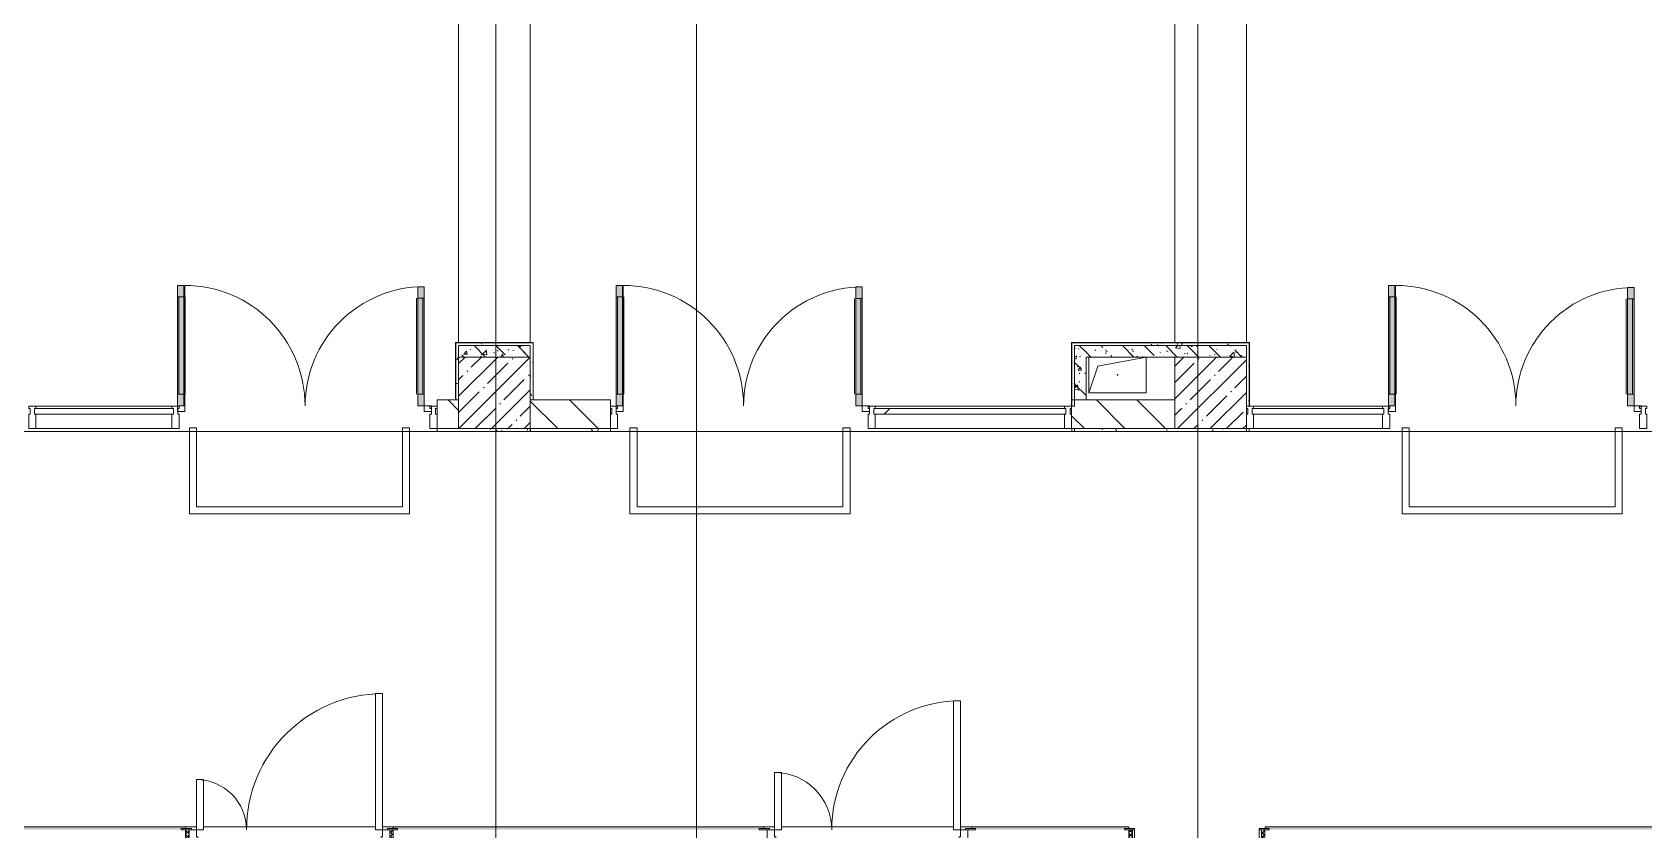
# Model space of a CAD drawing. Header units: millimetres. Extents: x -249154 to 415037, y -45458 to 354837.
# Drawn here: x 102639 to 113889, y 10464 to 16031 of the extents above; entities that cross this region are included whole.
import ezdxf

# ---------------------------------------------------------------- set-up
doc = ezdxf.new("R2010")
doc.units = ezdxf.units.MM
for name, color, linetype, lineweight in [('A-DETL-GENF', 7, 'Continuous', 9), ('A-DOOR-2', 7, 'Continuous', 5), ('A-DOOR-FRAM-2', 7, 'Continuous', 5), ('A-FLOR', 7, 'Continuous', 9), ('A-GENM', 7, 'Continuous', 9), ('A-GLAZ-CURT', 7, 'Continuous', 9), ('A-GLAZ-CURT-1', 7, 'Continuous', 5), ('A-GLAZ-CURT-2', 7, 'Continuous', 20), ('A-GLAZ-CWMG', 7, 'Continuous', 9), ('A-GLAZ-CWMG-1', 7, 'Continuous', 20), ('A-WALL', 7, 'Continuous', 5), ('I-WALL', 7, 'Continuous', 5), ('S-COLS', 7, 'Continuous', 9), ('S-COLS-1', 7, 'Continuous', 5), ('Оси', 7, 'Continuous', 9)]:
    doc.layers.add(name, color=color, linetype=linetype, lineweight=lineweight)
for name, color, linetype, lineweight, true_color in [('A-DOOR-1', 7, 'Continuous', 5, 0xc0c0c0), ('A-DOOR-FRAM-1', 7, 'Continuous', 5, 0xc0c0c0), ('A-WALL-1', 9, 'Continuous', 5, 0x808080), ('A-WALL-FNSH-1', 9, 'Continuous', 5, 0x808080)]:
    doc.layers.add(name, color=color, linetype=linetype, lineweight=lineweight, true_color=true_color)
doc.layers.add('A-FLOR-PATT-1', color=7, linetype='Continuous', lineweight=9, true_color=0xeef6ff, transparency=0.5)
pattern_1 = [(45, (64.7, -136.06), (-114.04925, 114.04925), []), (45, (178.75, -136.06), (-114.04925, 114.04925), [201.612, -40.322, 6.706, -33.617])]
pattern_2 = [(135, (64.7, -136.06), (-150.8683, -150.8683), [213.36, -35.56, 7.112, -35.56]), (135, (64.7, 14.71), (-150.8683, -150.8683), []), (50, (64.7, -136.06), (255.05767, -22.3145), [26.67, -293.37]), (355, (64.7, -136.06), (-49.3404, 267.47914), [21.336, -234.696]), (100.451, (85.96, -137.92), (205.71947, 245.16356), [22.666, -249.326]), (46.184, (64.7, -64.94), (379.511, -58.86), [40.005, -440.055]), (96.636, (96.33, -69.85), (332.3634, 346.3991), [33.999, -373.989]), (351.184, (64.7, -64.94), (332.3669, 346.3953), [32.004, -352.044]), (21, (100.26, -82.72), (212.26017, -143.17112), [26.67, -293.37]), (326, (100.26, -82.72), (86.52236, 257.86323), [21.336, -234.696]), (71.451, (117.95, -94.65), (298.78395, 114.6901), [22.666, -249.326]), (37.5, (64.7, -136.06), (4.32385, 118.37751), [6.706, -225.146, 6.706, -231.546, -235.585]), (37.5, (64.7, -136.06), (4.32385, 118.37751), [-470.103, 6.706, -228.879]), (7.5, (64.7, -136.06), (93.54758, 140.2533), [6.706, -129.134, 6.706, -219.812, -89.789]), (7.5, (64.7, -136.06), (93.54758, 140.2533), [-362.356, 6.706, -83.083]), (327.5, (-14.6, -136.06), (189.82734, -8.02019), [6.706, -82.194, 6.706, -270.662, -368.046]), (327.5, (-14.6, -136.06), (189.82734, -8.02019), [-366.268, 6.706, -361.34]), (317.5, (-50.16, -136.06), (207.38114, 35.59764), [6.706, -108.864, 6.706, -177.495, -261.366]), (317.5, (-50.16, -136.06), (207.38114, 35.59764), [-299.771, 6.706, -254.66])]
pattern_3 = [(0, (64.7, -136.06), (243.84, 60.96), [20.117, -162.763, 20.117, -162.763, -975.36]), (0, (64.7, -136.06), (243.84, 60.96), [-365.76, 20.117, -345.643, 20.117, -162.763, -426.72]), (0, (64.7, -136.06), (243.84, 60.96), [-914.4, 20.117, -101.803, 20.117, -284.683]), (120, (156.14, -105.58), (-174.71291, 180.691634), [20.117, -162.763, 20.117, -162.763, -975.36]), (120, (156.14, -105.58), (-174.71291, 180.691634), [-365.76, 20.117, -345.643, 20.117, -162.763, -426.72]), (120, (156.14, -105.58), (-174.71291, 180.691634), [-914.4, 20.117, -101.803, 20.117, -284.683]), (240, (186.62, 16.34), (-69.12709, -241.651634), [20.117, -162.763, 20.117, -162.763, -975.36]), (240, (186.62, 16.34), (-69.12709, -241.651634), [-365.76, 20.117, -345.643, 20.117, -162.763, -426.72]), (240, (186.62, 16.34), (-69.12709, -241.651634), [-914.4, 20.117, -101.803, 20.117, -284.683])]

# ---------------------------------------------------------------- blocks, each defined once
blk = doc.blocks.new('110_Дверь_СКБ_1Ст_Внутренняя1 - Д-8 950x2100h_охрана-V22-Объем проектирования 1 этажа')
at = {"layer": 'A-DOOR-2'}
h = blk.add_hatch(dxfattribs=at)
h.set_pattern_fill('FP_33', color=256, style=0, pattern_type=2)
h.set_pattern_definition([(135, (1826.41, 164.685), (-14.14214, -14.14214), []), (225, (1826.41, 164.685), (14.14214, -14.14214), [])])
h.paths.add_polyline_path([(487.5, 100), (462.5, 100), (462.5, -100), (487.5, -100), (487.5, 13.7)])
at = {"layer": 'A-DOOR-FRAM-2'}
h = blk.add_hatch(dxfattribs=at)
h.set_pattern_fill('FP_34', color=256, style=0, pattern_type=2)
h.set_pattern_definition([(45, (-296.384, 164.685), (-14.1421, 14.1421), []), (135, (-296.384, 164.685), (-14.1421, -14.1421), [])])
h.paths.add_polyline_path([(-437.5, 100), (-462.5, 100), (-462.5, -100), (-437.5, -100), (-437.5, 16.5)])
at = {"layer": 'A-DOOR-1'}
for p, q in [((437.5, 950), (397.5, 950)), ((397.5, 950), (397.5, 100)), ((437.5, 100), (437.5, 950)), ((397.5, 100), (437.5, 100))]:
    blk.add_line(p, q, dxfattribs=at)
blk.add_arc((437.5, 100), 850, 90, 180, dxfattribs=at)
at = {"layer": 'A-DOOR-FRAM-1'}
for p, q in [((-422.5, 108), (-492.5, 108)), ((-492.5, 108), (-492.5, 100)), ((-492.5, 100), (-422.5, 100)), ((-437.5, 100), (-462.5, 100)), ((-462.5, 100), (-462.5, -100)), ((-412.5, 100), (-437.5, 100)), ((-437.5, 100), (-437.5, 20)), ((-437.5, -100), (-437.5, 100)), ((-422.5, 100), (-437.5, 100)), ((-437.5, 100), (-437.5, 99)), ((-437.5, 99), (-422.5, 99)), ((-437.5, 20), (-402.5, 20)), ((-422.5, 20), (-437.5, 20)), ((-437.5, 20), (-437.5, -100)), ((-422.5, 100), (-422.5, 108)), ((-422.5, 99), (-422.5, 100)), ((-422.5, -100), (-422.5, 20)), ((-412.5, 60), (-412.5, 100)), ((-402.5, 60), (-412.5, 60)), ((-402.5, 20), (-402.5, 60)), ((437.5, 60), (427.5, 60)), ((427.5, 60), (427.5, 20)), ((427.5, 20), (462.5, 20)), ((437.5, 100), (437.5, 60)), ((462.5, 100), (437.5, 100)), ((517.5, 108), (447.5, 108)), ((447.5, 108), (447.5, 100)), ((462.5, 100), (447.5, 100)), ((447.5, 100), (447.5, 99)), ((447.5, 100), (517.5, 100)), ((447.5, 99), (462.5, 99)), ((462.5, 20), (447.5, 20)), ((447.5, 20), (447.5, -100)), ((462.5, 20), (462.5, 100)), ((487.5, 100), (462.5, 100)), ((462.5, 100), (462.5, -100)), ((462.5, 99), (462.5, 100)), ((462.5, -100), (462.5, 20)), ((487.5, -100), (487.5, 100)), ((517.5, 100), (517.5, 108)), ((-422.5, -100), (-492.5, -100)), ((-492.5, -100), (-492.5, -108)), ((-492.5, -108), (-422.5, -108)), ((-462.5, -100), (-437.5, -100)), ((-437.5, -100), (-422.5, -100)), ((-422.5, -108), (-422.5, -100)), ((447.5, -100), (462.5, -100)), ((517.5, -100), (447.5, -100)), ((447.5, -100), (447.5, -108)), ((447.5, -108), (517.5, -108)), ((462.5, -100), (487.5, -100)), ((517.5, -108), (517.5, -100))]:
    blk.add_line(p, q, dxfattribs=at)
blk = doc.blocks.new('110_Дверь_СКБ_2Ст - Д-2а_л_ Из коридора на лестницу-32216062-Объем проектирования 1 этажа')
at = {"layer": 'A-DOOR-1'}
for p, q in [((662.5, 1000), (612.5, 1000)), ((612.5, 1000), (612.5, 100)), ((662.5, 100), (662.5, 1000)), ((-637.5, 500), (-637.5, 100)), ((-587.5, 500), (-637.5, 500)), ((-587.5, 100), (-587.5, 500)), ((-637.5, 100), (-587.5, 100)), ((612.5, 100), (662.5, 100))]:
    blk.add_line(p, q, dxfattribs=at)
for centre, radius, start, end in [((662.5, 100), 900, 90, 180), ((-637.5, 100), 400, 360, 90)]:
    blk.add_arc(centre, radius, start, end, dxfattribs=at)
at = {"layer": 'A-DOOR-FRAM-1'}
for p, q in [((-672.5, 108), (-742.5, 108)), ((-742.5, 108), (-742.5, 100)), ((-742.5, 100), (-672.5, 100)), ((-637.5, 100), (-687.5, 100)), ((-687.5, 100), (-687.5, 20)), ((-687.5, 20), (-627.5, 20)), ((-672.5, 20), (-687.5, 20)), ((-687.5, 20), (-687.5, -100)), ((-672.5, 100), (-672.5, 108)), ((-672.5, -100), (-672.5, 20)), ((-637.5, 50), (-637.5, 100)), ((-627.5, 50), (-637.5, 50)), ((-627.5, 20), (-627.5, 50)), ((662.5, 50), (652.5, 50)), ((652.5, 50), (652.5, 20)), ((652.5, 20), (712.5, 20)), ((662.5, 100), (662.5, 50)), ((712.5, 100), (662.5, 100)), ((767.5, 108), (697.5, 108)), ((697.5, 108), (697.5, 100)), ((697.5, 100), (767.5, 100)), ((712.5, 20), (697.5, 20)), ((697.5, 20), (697.5, -100)), ((712.5, 20), (712.5, 100)), ((712.5, -100), (712.5, 20)), ((767.5, 100), (767.5, 108)), ((-672.5, -100), (-742.5, -100)), ((-742.5, -100), (-742.5, -108)), ((-742.5, -108), (-672.5, -108)), ((-687.5, -100), (-672.5, -100)), ((-672.5, -108), (-672.5, -100)), ((697.5, -100), (712.5, -100)), ((767.5, -100), (697.5, -100)), ((697.5, -100), (697.5, -108)), ((697.5, -108), (767.5, -108)), ((767.5, -108), (767.5, -100))]:
    blk.add_line(p, q, dxfattribs=at)
blk = doc.blocks.new('110_Дверь_СКБ_2Ст - Д-6_л__ ДОО_Дв_1450x2100h_Дверь из раздевальной в коридор-25835678-Объем проектирования 1 этажа')
at = {"layer": 'A-DOOR-2'}
h = blk.add_hatch(dxfattribs=at)
h.set_pattern_fill('FP_39', color=256, style=0, pattern_type=2)
h.set_pattern_definition([(135, (1576.41, 164.685), (-14.14214, -14.14214), []), (225, (1576.41, 164.685), (14.14214, -14.14214), [])])
h.paths.add_polyline_path([(735.7, -100), (737.5, -100), (736.5, 100), (712.5, 100), (712.5, -100), (734.6, -100)])
at = {"layer": 'A-DOOR-FRAM-2'}
h = blk.add_hatch(dxfattribs=at)
h.set_pattern_fill('FP_40', color=256, style=0, pattern_type=2)
h.set_pattern_definition([(45, (-546.384, 164.685), (-14.1421, 14.1421), []), (135, (-546.384, 164.685), (-14.1421, -14.1421), [])])
h.paths.add_polyline_path([(-687.5, -100), (-687.5, 100), (-712.5, 100), (-712.5, -100)])
at = {"layer": 'A-DOOR-1'}
for p, q in [((662.5, 1050), (612.5, 1050)), ((612.5, 1050), (612.5, 100)), ((662.5, 100), (662.5, 1050)), ((-637.5, 450), (-637.5, 100)), ((-587.5, 450), (-637.5, 450)), ((-587.5, 100), (-587.5, 450)), ((-637.5, 100), (-587.5, 100)), ((612.5, 100), (662.5, 100))]:
    blk.add_line(p, q, dxfattribs=at)
for centre, radius, start, end in [((662.5, 100), 950, 90, 180), ((-637.5, 100), 350, 360, 90)]:
    blk.add_arc(centre, radius, start, end, dxfattribs=at)
at = {"layer": 'A-DOOR-FRAM-1'}
for p, q in [((-672.5, 108), (-742.5, 108)), ((-742.5, 108), (-742.5, 100)), ((-742.5, 100), (-672.5, 100)), ((-687.5, 100), (-712.5, 100)), ((-712.5, 100), (-712.5, -100)), ((-637.5, 100), (-687.5, 100)), ((-687.5, 100), (-687.5, 20)), ((-687.5, -100), (-687.5, 100)), ((-687.5, 20), (-627.5, 20)), ((-672.5, 20), (-687.5, 20)), ((-687.5, 20), (-687.5, -100)), ((-672.5, 100), (-672.5, 108)), ((-672.5, -100), (-672.5, 20)), ((-637.5, 50), (-637.5, 100)), ((-627.5, 50), (-637.5, 50)), ((-627.5, 20), (-627.5, 50)), ((662.5, 50), (652.5, 50)), ((652.5, 50), (652.5, 20)), ((652.5, 20), (712.5, 20)), ((662.5, 100), (662.5, 50)), ((712.5, 100), (662.5, 100)), ((767.5, 108), (697.5, 108)), ((697.5, 108), (697.5, 100)), ((697.5, 100), (767.5, 100)), ((712.5, 20), (697.5, 20)), ((697.5, 20), (697.5, -100)), ((712.5, 20), (712.5, 100)), ((737.5, 100), (712.5, 100)), ((712.5, 100), (712.5, -100)), ((712.5, -100), (712.5, 20)), ((737.5, -100), (737.5, 100)), ((767.5, 100), (767.5, 108)), ((-672.5, -100), (-742.5, -100)), ((-742.5, -100), (-742.5, -108)), ((-742.5, -108), (-672.5, -108)), ((-712.5, -100), (-687.5, -100)), ((-687.5, -100), (-672.5, -100)), ((-672.5, -108), (-672.5, -100)), ((697.5, -100), (712.5, -100)), ((767.5, -100), (697.5, -100)), ((697.5, -100), (697.5, -108)), ((697.5, -108), (767.5, -108)), ((712.5, -100), (737.5, -100)), ((767.5, -108), (767.5, -100))]:
    blk.add_line(p, q, dxfattribs=at)
blk = doc.blocks.new('Дверь_Витражная_остекление_ - ВВ-11 остекление-32352627-Объем проектирования 1 этажа')
at = {"layer": 'A-DETL-GENF'}
for p, q in [((-791, -20), (-836, -20)), ((-836, -851), (-836, -20)), ((-791, -20), (-836, -20)), ((-836, -20), (-836, -851)), ((-836, -100), (-791, -100)), ((-826, -771), (-826, -100)), ((-791, -851), (-791, -20)), ((-791, -851), (-791, -20)), ((-782, -771), (-782, -100)), ((832, -780), (832, -100)), ((841, -860), (841, -20)), ((841, -20), (841, -860)), ((886, -100), (841, -100)), ((876, -780), (876, -100)), ((886, -860), (886, -20)), ((886, -860), (886, -20)), ((-836, -771), (-791, -771)), ((886, -780), (841, -780)), ((-836, -851), (-791, -851)), ((-836, -851), (-791, -851)), ((886, -860), (841, -860)), ((841, -860), (886, -860))]:
    blk.add_line(p, q, dxfattribs=at)
at = {"layer": 'A-DOOR-1'}
for p, q in [((-886, 20), (-836, 20)), ((-886, -20), (-886, 20)), ((-836, 20), (-836, -20)), ((836, 20), (886, 20)), ((836, -20), (836, 20)), ((886, 20), (886, -20)), ((-836, -20), (-886, -20)), ((-836, -851), (-836, -20)), ((836, -860), (836, -20)), ((886, -20), (836, -20))]:
    blk.add_line(p, q, dxfattribs=at)
for centre, radius, start, end in [((-836, -20), 831, 270, 0), ((836, -20), 840, 180, 270)]:
    blk.add_arc(centre, radius, start, end, dxfattribs=at)
blk = doc.blocks.new('Системная панель - Стекло - 40мм-32352622-Объем проектирования 1 этажа')
at = {"layer": 'A-GLAZ-CURT-2'}
for p, q in [((485, 40), (-485, 40)), ((-485, 40), (-485, 0)), ((-485, 0), (485, 0)), ((485, 0), (485, 40))]:
    blk.add_line(p, q, dxfattribs=at)
blk = doc.blocks.new('Прямоугольный импост - Импост структурный с накладкой - 160мм Темный-32352618-Объем проектирования 1 этажа')
at = {"layer": 'A-GLAZ-CWMG'}
for p, q in [((102599, 13557), (103549, 13557)), ((102599, 13400), (103549, 13400))]:
    blk.add_line(p, q, dxfattribs=at)
blk = doc.blocks.new('Прямоугольный импост - Импост структурный с накладкой - 160мм Темный-V111-Объем проектирования 1 этажа')
at = {"layer": 'A-GLAZ-CWMG-1'}
for p, q in [((-25, 0), (-25, 17)), ((-25, 17), (25, 17)), ((-15, 0), (-25, 0)), ((-15, -40), (-15, 0)), ((25, 0), (15, 0)), ((15, 0), (15, -40)), ((25, 17), (25, 0)), ((-25, -140), (-25, -40)), ((-25, -40), (-15, -40)), ((15, -40), (25, -40)), ((25, -40), (25, -140)), ((25, -140), (-25, -140))]:
    blk.add_line(p, q, dxfattribs=at)
blk = doc.blocks.new('Прямоугольный импост - Импост структурный с накладкой - 160мм Темный-32310142-Объем проектирования 1 этажа')
at = {"layer": 'A-GLAZ-CWMG-1'}
for p, q in [((-50, 0), (-50, 17)), ((-50, 17), (0, 17)), ((-40, 0), (-50, 0)), ((-40, -40), (-40, 0)), ((0, 0), (-10, 0)), ((-10, 0), (-10, -40)), ((0, 17), (0, 0)), ((-50, -140), (-50, -40)), ((-50, -40), (-40, -40)), ((-10, -40), (0, -40)), ((0, -40), (0, -140)), ((0, -140), (-50, -140))]:
    blk.add_line(p, q, dxfattribs=at)
blk = doc.blocks.new('Прямоугольный импост - Импост структурный с накладкой - 160мм Темный-32354018-Объем проектирования 1 этажа')
at = {"layer": 'A-GLAZ-CWMG'}
for p, q in [((108459, 13557), (109779, 13557)), ((108459, 13400), (109779, 13400))]:
    blk.add_line(p, q, dxfattribs=at)
blk = doc.blocks.new('Дверь_Витражная_остекление_ - ВВ-12 остекление-32353611-Объем проектирования 1 этажа')
at = {"layer": 'A-DETL-GENF'}
for p, q in [((-789.5, -20), (-834.5, -20)), ((-834.5, -849), (-834.5, -20)), ((-789.5, -20), (-834.5, -20)), ((-834.5, -20), (-834.5, -849)), ((-834.5, -100), (-789.5, -100)), ((-824.5, -769), (-824.5, -100)), ((-789.5, -849), (-789.5, -20)), ((-789.5, -849), (-789.5, -20)), ((-780.5, -769), (-780.5, -100)), ((830.5, -780), (830.5, -100)), ((839.5, -860), (839.5, -20)), ((839.5, -20), (839.5, -860)), ((884.5, -100), (839.5, -100)), ((874.5, -780), (874.5, -100)), ((884.5, -860), (884.5, -20)), ((884.5, -860), (884.5, -20)), ((-834.5, -769), (-789.5, -769)), ((884.5, -780), (839.5, -780)), ((-834.5, -849), (-789.5, -849)), ((-834.5, -849), (-789.5, -849)), ((884.5, -860), (839.5, -860)), ((839.5, -860), (884.5, -860))]:
    blk.add_line(p, q, dxfattribs=at)
at = {"layer": 'A-DOOR-1'}
for p, q in [((-884.5, 20), (-834.5, 20)), ((-884.5, -20), (-884.5, 20)), ((-834.5, 20), (-834.5, -20)), ((834.5, 20), (884.5, 20)), ((834.5, -20), (834.5, 20)), ((884.5, 20), (884.5, -20)), ((-834.5, -20), (-884.5, -20)), ((-834.5, -849), (-834.5, -20)), ((834.5, -860), (834.5, -20)), ((884.5, -20), (834.5, -20))]:
    blk.add_line(p, q, dxfattribs=at)
for centre, radius, start, end in [((-834.5, -20), 829, 270, 0), ((834.5, -20), 840, 180, 270)]:
    blk.add_arc(centre, radius, start, end, dxfattribs=at)
blk = doc.blocks.new('Прямоугольный импост - Импост структурный с накладкой - 160мм Темный-V112-Объем проектирования 1 этажа')
at = {"layer": 'A-GLAZ-CWMG-1'}
for p, q in [((-25, 0), (-25, 17)), ((-25, 17), (25, 17)), ((-15, 0), (-25, 0)), ((-15, -40), (-15, 0)), ((25, 0), (15, 0)), ((15, 0), (15, -40)), ((25, 17), (25, 0)), ((-25, -140), (-25, -40)), ((-25, -40), (-15, -40)), ((15, -40), (25, -40)), ((25, -40), (25, -140)), ((25, -140), (-25, -140))]:
    blk.add_line(p, q, dxfattribs=at)
blk = doc.blocks.new('Системная панель - Стекло - 40мм-32353599-Объем проектирования 1 этажа')
at = {"layer": 'A-GLAZ-CURT-1'}
h = blk.add_hatch(dxfattribs=at)
h.set_pattern_fill('FP_131', color=256, style=0, pattern_type=2)
h.set_pattern_definition([(225, (109319, 13340), (565.6854, -565.6854), [400, -1200]), (225, (109719, 13540), (565.6854, -565.6854), [1200, -400]), (225, (108919, 13740), (565.6854, -565.6854), [400, -1200])])
h.paths.add_polyline_path([(670, 40), (-670, 40), (-670, 0), (670, 0)])
at = {"layer": 'A-GLAZ-CURT-2'}
for p, q in [((670, 40), (-670, 40)), ((-670, 40), (-670, 0)), ((-670, 0), (670, 0)), ((670, 0), (670, 40))]:
    blk.add_line(p, q, dxfattribs=at)
blk = doc.blocks.new('Прямоугольный импост - Импост структурный с накладкой - 160мм Темный-V113-Объем проектирования 1 этажа')
at = {"layer": 'A-GLAZ-CWMG-1'}
for p, q in [((-50, 0), (-50, 17)), ((-50, 17), (0, 17)), ((-40, 0), (-50, 0)), ((-40, -40), (-40, 0)), ((0, 0), (-10, 0)), ((-10, 0), (-10, -40)), ((0, 17), (0, 0)), ((-50, -140), (-50, -40)), ((-50, -40), (-40, -40)), ((-10, -40), (0, -40)), ((0, -40), (0, -140)), ((0, -140), (-50, -140))]:
    blk.add_line(p, q, dxfattribs=at)
blk = doc.blocks.new('GM_Отверстие прямоугольное _в плите_ - Отверстие-V201-Объем проектирования 1 этажа')
at = {"layer": 'A-GENM'}
for p, q in [((-200, -125), (-200, 125)), ((-200, 125), (-200, -125)), ((-138, 62), (200, 125)), ((200, 125), (200, -125)), ((200, -125), (200, 125)), ((-200, -125), (-138, 62)), ((200, -125), (-200, -125)), ((-200, -125), (200, -125))]:
    blk.add_line(p, q, dxfattribs=at)
for start, end in [(360, 180), (180, 360)]:
    blk.add_arc((0, 0), 2.5, start, end, dxfattribs=at)
blk = doc.blocks.new('Системная панель - Стекло - 40мм-32354452-Объем проектирования 1 этажа')
at = {"layer": 'A-GLAZ-CURT-1'}
h = blk.add_hatch(dxfattribs=at)
h.set_pattern_fill('FP_190', color=256, style=0, pattern_type=2)
h.set_pattern_definition([(225, (111750.2, 13340), (565.6854, -565.6854), [400, -1200]), (225, (112150.2, 13540), (565.6854, -565.6854), [1200, -400]), (225, (111350.2, 13740), (565.6854, -565.6854), [400, -1200])])
h.paths.add_polyline_path([(460, 40), (-460, 40), (-460, 0), (460, 0), (460, 20)])
at = {"layer": 'A-GLAZ-CURT-2'}
for p, q in [((460, 40), (-460, 40)), ((-460, 40), (-460, 0)), ((-460, 0), (460, 0)), ((460, 0), (460, 40))]:
    blk.add_line(p, q, dxfattribs=at)
blk = doc.blocks.new('Прямоугольный импост - Импост структурный с накладкой - 160мм Темный-32355003-Объем проектирования 1 этажа')
at = {"layer": 'A-GLAZ-CWMG'}
for p, q in [((111100, 13557), (112000, 13557)), ((111100, 13400), (112000, 13400))]:
    blk.add_line(p, q, dxfattribs=at)
blk = doc.blocks.new('Прямоугольный импост - Импост структурный с накладкой - 160мм Темный-30755595-Объем проектирования 1 этажа')
at = {"layer": 'A-GLAZ-CWMG-1'}
for p, q in [((0, 17), (-50, 17)), ((-50, 17), (-50, 0)), ((-50, 0), (-40, 0)), ((-40, 0), (-40, -40)), ((-10, -40), (-10, 0)), ((-10, 0), (0, 0)), ((0, 0), (0, 17)), ((-40, -40), (-50, -40)), ((-50, -40), (-50, -140)), ((0, -40), (-10, -40)), ((0, -140), (0, -40)), ((-50, -140), (0, -140))]:
    blk.add_line(p, q, dxfattribs=at)
blk = doc.blocks.new('Прямоугольный импост - Импост структурный с накладкой - 160мм Темный-V212-Объем проектирования 1 этажа')
at = {"layer": 'A-GLAZ-CWMG-1'}
for p, q in [((0, 17), (-50, 17)), ((-50, 17), (-50, 0)), ((-50, 0), (-40, 0)), ((-40, 0), (-40, -40)), ((-10, -40), (-10, 0)), ((-10, 0), (0, 0)), ((0, 0), (0, 17)), ((-40, -40), (-50, -40)), ((-50, -40), (-50, -140)), ((0, -40), (-10, -40)), ((0, -140), (0, -40)), ((-50, -140), (0, -140))]:
    blk.add_line(p, q, dxfattribs=at)
blk = doc.blocks.new('Дверь_Витражная_остекление_ - ВВ-13 остекление-32355241-Объем проектирования 1 этажа')
at = {"layer": 'A-DETL-GENF'}
for p, q in [((-787.5, -20), (-832.5, -20)), ((-832.5, -845), (-832.5, -20)), ((-787.5, -20), (-832.5, -20)), ((-832.5, -20), (-832.5, -845)), ((-832.5, -100), (-787.5, -100)), ((-822.5, -765), (-822.5, -100)), ((-787.5, -845), (-787.5, -20)), ((-787.5, -845), (-787.5, -20)), ((-778.5, -765), (-778.5, -100)), ((828.5, -780), (828.5, -100)), ((837.5, -860), (837.5, -20)), ((837.5, -20), (837.5, -860)), ((882.5, -100), (837.5, -100)), ((872.5, -780), (872.5, -100)), ((882.5, -860), (882.5, -20)), ((882.5, -860), (882.5, -20)), ((-832.5, -765), (-787.5, -765)), ((882.5, -780), (837.5, -780)), ((-832.5, -845), (-787.5, -845)), ((-832.5, -845), (-787.5, -845)), ((882.5, -860), (837.5, -860)), ((837.5, -860), (882.5, -860))]:
    blk.add_line(p, q, dxfattribs=at)
at = {"layer": 'A-DOOR-1'}
for p, q in [((-882.5, 20), (-832.5, 20)), ((-882.5, -20), (-882.5, 20)), ((-832.5, 20), (-832.5, -20)), ((832.5, 20), (882.5, 20)), ((832.5, -20), (832.5, 20)), ((882.5, 20), (882.5, -20)), ((-832.5, -20), (-882.5, -20)), ((-832.5, -845), (-832.5, -20)), ((832.5, -860), (832.5, -20)), ((882.5, -20), (832.5, -20))]:
    blk.add_line(p, q, dxfattribs=at)
for centre, radius, start, end in [((-832.5, -20), 825, 270, 0), ((832.5, -20), 840, 180, 270)]:
    blk.add_arc(centre, radius, start, end, dxfattribs=at)

msp = doc.modelspace()

# ---------------------------------------------------------------- hatches: boundary and pattern name
at = {"layer": 'A-FLOR-PATT-1'}
h = msp.add_hatch(color=256, dxfattribs=at)
h.paths.add_polyline_path([(113775, 13424), (113820, 13424), (113820, 14249), (113775, 14249), (113775, 13460)])
h.paths.add_polyline_path([(112105, 13424), (112150, 13424), (112150, 14264), (112105, 14264), (112105, 13636)])
h.paths.add_polyline_path([(108434, 13424), (108434, 14253), (108389, 14253), (108389, 13424)])
h.paths.add_polyline_path([(106760, 13424), (106760, 14264), (106715, 14264), (106715, 13424)])
h.paths.add_polyline_path([(105375, 13424), (105375, 14255), (105330, 14255), (105330, 13424)])
h.paths.add_polyline_path([(103654, 13424), (103699, 13424), (103699, 14264), (103654, 14264), (103654, 13571)])
at = {"layer": 'I-WALL'}
h = msp.add_hatch(dxfattribs=at)
h.set_pattern_fill('FP_191', color=256, style=0, pattern_type=2)
h.set_pattern_definition(pattern_3)
h.paths.add_polyline_path([(106100, 13844), (106115, 13844), (106115, 13864), (105595, 13864), (105595, 13844), (105620, 13844)])
h = msp.add_hatch(dxfattribs=at)
h.set_pattern_fill('FP_191', color=256, style=0, pattern_type=2)
h.set_pattern_definition(pattern_3)
h.paths.add_polyline_path([(105595, 13464), (105615, 13464), (105615, 13844), (105595, 13843), (105595, 13636)])
h = msp.add_hatch(dxfattribs=at)
h.set_pattern_fill('FP_41', color=256, style=0, pattern_type=2)
h.set_pattern_definition(pattern_2)
h.paths.add_polyline_path([(105962, 13764), (106115, 13764), (106115, 13844), (105615, 13844), (105615, 13764)])
h = msp.add_hatch(dxfattribs=at)
h.set_pattern_fill('FP_191', color=256, style=0, pattern_type=2)
h.set_pattern_definition(pattern_3)
h.paths.add_polyline_path([(106116, 13464), (106135, 13464), (106135, 13864), (106115, 13864), (106115, 13464)])
h = msp.add_hatch(dxfattribs=at)
h.set_pattern_fill('FP_191', color=256, style=0, pattern_type=2)
h.set_pattern_definition(pattern_3)
h.paths.add_polyline_path([(109895, 13464), (109915, 13464), (109915, 13864), (109895, 13864), (109895, 13636)])
h = msp.add_hatch(dxfattribs=at)
h.set_pattern_fill('FP_191', color=256, style=0, pattern_type=2)
h.set_pattern_definition(pattern_3)
h.paths.add_polyline_path([(109995, 13844), (111135, 13844), (111135, 13864), (109915, 13864), (109915, 13844)])
h = msp.add_hatch(dxfattribs=at)
h.set_pattern_fill('FP_41', color=256, style=0, pattern_type=2)
h.set_pattern_definition(pattern_2)
h.paths.add_polyline_path([(109915, 13464), (109995, 13464), (109995, 13844), (109915, 13844), (109915, 13636)])
h = msp.add_hatch(dxfattribs=at)
h.set_pattern_fill('FP_41', color=256, style=0, pattern_type=2)
h.set_pattern_definition(pattern_2)
h.paths.add_polyline_path([(109995, 13764), (111115, 13764), (111115, 13844), (109995, 13844)])
h = msp.add_hatch(dxfattribs=at)
h.set_pattern_fill('FP_191', color=256, style=0, pattern_type=2)
h.set_pattern_definition(pattern_3)
h.paths.add_polyline_path([(111135, 13421), (111135, 13844), (111115, 13844), (111115, 13421)])
h = msp.add_hatch(dxfattribs=at)
h.set_pattern_fill('FP_23', color=256, style=0, pattern_type=2)
h.set_pattern_definition([(135, (64.7, -136.06), (-141.42136, -141.42136), [])])
h.paths.add_polyline_path([(110615, 13264), (110615, 13464), (109894, 13464), (109895, 13264), (110116, 13264)])
h.paths.add_polyline_path([(106115, 13264), (106675, 13264), (106675, 13464), (106115, 13464)])
h.paths.add_polyline_path([(105615, 13264), (105615, 13464), (105465, 13464), (105465, 13264), (105595, 13264)])
h.paths.add_polyline_path([(101463, 13264), (101463, 13464), (101165, 13464), (101165, 13264), (101263, 13264)])
h = msp.add_hatch(dxfattribs=at)
h.set_pattern_fill('FP_191', color=256, style=0, pattern_type=2)
h.set_pattern_definition(pattern_3)
h.paths.add_polyline_path([(105465, 13264), (105617, 13244), (106675, 13244), (106675, 13264), (105595, 13264)])
h.paths.add_polyline_path([(105614, 13244), (105465, 13264), (105467, 13244), (105595, 13244)])
h = msp.add_hatch(dxfattribs=at)
h.set_pattern_fill('FP_191', color=256, style=0, pattern_type=2)
h.set_pattern_definition(pattern_3)
h.paths.add_polyline_path([(110687, 13244), (111115, 13244), (111115, 13264), (109915, 13264), (109915, 13244), (110615, 13244)])
h = msp.add_hatch(dxfattribs=at)
h.set_pattern_fill('FP_191', color=256, style=0, pattern_type=2)
h.set_pattern_definition(pattern_3)
h.paths.add_polyline_path([(119395, 10464), (121255, 10464), (121255, 10484), (111245, 10484), (111245, 10472), (111275, 10472), (111275, 10464), (118010, 10464)])
h.paths.add_polyline_path([(109225, 10464), (110265, 10464), (110265, 10472), (110295, 10472), (110295, 10484), (109195, 10484), (109195, 10472), (109225, 10472), (109225, 10464)])
h.paths.add_polyline_path([(107195, 10464), (107715, 10464), (107715, 10472), (107745, 10472), (107745, 10484), (105160, 10484), (105160, 10472), (105190, 10472), (105190, 10464), (107021, 10464)])
h.paths.add_polyline_path([(102895, 10464), (103680, 10464), (103680, 10472), (103710, 10472), (103710, 10484), (100894, 10483), (100874, 10464), (101675, 10464)])
h.paths.add_polyline_path([(100874, 10464), (100894, 10484), (100874, 10484)])
at = {"layer": 'S-COLS-1'}
h = msp.add_hatch(dxfattribs=at)
h.set_pattern_fill('FP_1', color=256, style=0, pattern_type=2)
h.set_pattern_definition(pattern_1)
h.paths.add_polyline_path([(105990, 13264), (106115, 13264), (106115, 13764), (105615, 13764), (105615, 13264)])
h = msp.add_hatch(dxfattribs=at)
h.set_pattern_fill('FP_1', color=256, style=0, pattern_type=2)
h.set_pattern_definition(pattern_1)
h.paths.add_polyline_path([(110615, 13264), (111115, 13264), (111115, 13764), (110615, 13764), (110615, 13364)])

# ---------------------------------------------------------------- linework, layer by layer
at = {"layer": 'A-FLOR'}
for p, q in [((105615, 13864), (105615, 20618)), ((106115, 20618), (106115, 13864)), ((110615, 13864), (110615, 18444)), ((111115, 16157), (111115, 13864)), ((106135, 13864), (105595, 13864)), ((105595, 13864), (105595, 13464)), ((106135, 13464), (106135, 13864)), ((111135, 13864), (109895, 13864)), ((109895, 13864), (109895, 13464)), ((111135, 13421), (111135, 13864)), ((100465, 13244), (103736, 13244)), ((103736, 12669), (103736, 13269)), ((103736, 13269), (103786, 13269)), ((103739, 13244), (105271, 13244)), ((103786, 13269), (103786, 12719)), ((105223, 12719), (105223, 13269)), ((105223, 13269), (105273, 13269)), ((105273, 13269), (105273, 12669)), ((105614, 13244), (105273, 13244)), ((105615, 13244), (106811, 13244)), ((106811, 12669), (106811, 13269)), ((106811, 13269), (106861, 13269)), ((106814, 13244), (108346, 13244)), ((106861, 13269), (106861, 12719)), ((108298, 12719), (108298, 13269)), ((108298, 13269), (108348, 13269)), ((108348, 13269), (108348, 12669)), ((108348, 13244), (112202, 13244)), ((109895, 13264), (109895, 13244)), ((111135, 13244), (111135, 13264)), ((111135, 13244), (112202, 13244)), ((112202, 12669), (112202, 13269)), ((112202, 13269), (112252, 13269)), ((112204, 13244), (113737, 13244)), ((112252, 13269), (112252, 12719)), ((113689, 12719), (113689, 13269)), ((113689, 13269), (113739, 13269)), ((113739, 13269), (113739, 12669)), ((113739, 13244), (120424, 13244)), ((103786, 12719), (105223, 12719)), ((106861, 12719), (108298, 12719)), ((112252, 12719), (113689, 12719)), ((105273, 12669), (103736, 12669)), ((108348, 12669), (106811, 12669)), ((113739, 12669), (112202, 12669)), ((103785, 10484), (100895, 10484)), ((103710, 10472), (103710, 10484)), ((103835, 10484), (105035, 10484)), ((107820, 10484), (105085, 10484)), ((105159, 10484), (105159, 10472)), ((107745, 10472), (107745, 10484)), ((107870, 10484), (109070, 10484)), ((109120, 10484), (110295, 10484)), ((109195, 10484), (109195, 10472)), ((110295, 10472), (110295, 10484)), ((112041, 10484), (111245, 10484)), ((121255, 10484), (112043, 10484))]:
    msp.add_line(p, q, dxfattribs=at)
at = {"layer": 'A-WALL'}
for p, q in [((105615, 13844), (106115, 13844)), ((106115, 13844), (105615, 13844)), ((110615, 13264), (110615, 13464)), ((112043, 10484), (112041, 10484))]:
    msp.add_line(p, q, dxfattribs=at)
at = {"layer": 'A-WALL-1'}
for p, q in [((105615, 13264), (105615, 13844)), ((106115, 13844), (106115, 13264)), ((109915, 13844), (109915, 13464)), ((109915, 13421), (109915, 13844)), ((109915, 13844), (111115, 13844)), ((111115, 13844), (111115, 13421)), ((105615, 13764), (106115, 13764)), ((109995, 13464), (109995, 13764)), ((109995, 13764), (111115, 13764)), ((105465, 13464), (105465, 13264)), ((105615, 13464), (105594, 13464)), ((106115, 13464), (106135, 13464)), ((106675, 13264), (106675, 13464)), ((110615, 13464), (109894, 13464)), ((109894, 13464), (109894, 13264)), ((109895, 13464), (109895, 13421)), ((109895, 13421), (109915, 13421)), ((111115, 13421), (111135, 13421)), ((105465, 13264), (105615, 13264)), ((106675, 13264), (105465, 13264)), ((105465, 13264), (105465, 13244)), ((106115, 13264), (106675, 13264)), ((106675, 13244), (106675, 13264)), ((109894, 13264), (110615, 13264)), ((109914, 13264), (109914, 13244)), ((111115, 13264), (109915, 13264)), ((111115, 13254), (111115, 13264)), ((111116, 13254), (111115, 13254)), ((111115, 13243), (111116, 13243)), ((111116, 13243), (111116, 13254)), ((105160, 10484), (105160, 10472)), ((111245, 10484), (111245, 10472))]:
    msp.add_line(p, q, dxfattribs=at)
at = {"layer": 'A-WALL-FNSH-1'}
for p, q in [((105594, 13865), (105594, 13465)), ((106136, 13865), (105594, 13865)), ((106136, 13465), (106136, 13865)), ((109894, 13865), (109894, 13464)), ((111136, 13865), (109894, 13865)), ((111136, 13421), (111136, 13865)), ((105594, 13465), (105465, 13465)), ((105465, 13465), (105465, 13464)), ((105465, 13464), (105594, 13464)), ((105594, 13464), (105595, 13464)), ((105594, 13464), (105594, 13464)), ((106135, 13464), (106675, 13464)), ((106675, 13465), (106136, 13465)), ((106675, 13464), (106675, 13465)), ((111135, 13421), (111136, 13421)), ((105465, 13244), (105465, 13243)), ((105465, 13243), (106675, 13243)), ((105615, 13244), (105614, 13244)), ((105614, 13244), (105614, 13243)), ((105614, 13243), (105615, 13243)), ((105615, 13243), (105615, 13244)), ((106115, 13264), (106115, 13244)), ((106116, 13244), (106116, 13264)), ((106675, 13243), (106675, 13244)), ((109914, 13244), (109914, 13243)), ((109914, 13243), (111115, 13243)), ((111115, 13243), (111115, 13244)), ((103710, 10485), (100895, 10485)), ((103710, 10484), (103710, 10485)), ((107770, 10485), (105160, 10485)), ((105160, 10485), (105160, 10484)), ((107770, 10484), (107770, 10485)), ((110295, 10485), (109170, 10485)), ((109170, 10485), (109170, 10484)), ((110295, 10484), (110295, 10485)), ((121254, 10485), (111245, 10485)), ((111245, 10485), (111245, 10484))]:
    msp.add_line(p, q, dxfattribs=at)
at = {"layer": 'S-COLS'}
for p, q in [((105615, 13464), (105615, 13264)), ((106115, 13264), (106115, 13464)), ((110615, 13464), (110615, 13264))]:
    msp.add_line(p, q, dxfattribs=at)
at = {"layer": 'S-COLS-1'}
for p, q in [((106115, 13764), (105615, 13764)), ((105615, 13764), (105615, 13464)), ((106115, 13464), (106115, 13764)), ((111115, 13764), (110615, 13764)), ((110615, 13764), (110615, 13464)), ((111115, 13264), (111115, 13764)), ((105615, 13264), (106115, 13264)), ((110615, 13264), (111115, 13264))]:
    msp.add_line(p, q, dxfattribs=at)
at = {"layer": 'Оси'}
for points in [[(105875, -2042), (105875, 2958), (105875, 16892), (105875, 21892)], [(107275, -2042), (107275, 2958), (107275, 16892), (107275, 21892)], [(110775, -2042), (110775, 2958), (110775, 16892), (110775, 21892)]]:
    msp.add_lwpolyline(points, dxfattribs=at)

# ---------------------------------------------------------------- block references
at = {"layer": 'A-DOOR-1', "rotation": 180}
for name, p in [('Дверь_Витражная_остекление_ - ВВ-11 остекление-32352627-Объем проектирования 1 этажа', (104539, 13404)), ('Дверь_Витражная_остекление_ - ВВ-12 остекление-32353611-Объем проектирования 1 этажа', (107599, 13404)), ('Дверь_Витражная_остекление_ - ВВ-13 остекление-32355241-Объем проектирования 1 этажа', (112988, 13404)), ('110_Дверь_СКБ_1Ст_Внутренняя1 - Д-8 950x2100h_охрана-V22-Объем проектирования 1 этажа', (110782, 10364))]:
    msp.add_blockref(name, p, dxfattribs=at)
at = {"layer": 'A-DOOR-1'}
for name, p in [('110_Дверь_СКБ_2Ст - Д-6_л__ ДОО_Дв_1450x2100h_Дверь из раздевальной в коридор-25835678-Объем проектирования 1 этажа', (104422, 10364)), ('110_Дверь_СКБ_2Ст - Д-2а_л_ Из коридора на лестницу-32216062-Объем проектирования 1 этажа', (108457, 10364))]:
    msp.add_blockref(name, p, dxfattribs=at)
at = {"layer": 'A-GENM'}
msp.add_blockref('GM_Отверстие прямоугольное _в плите_ - Отверстие-V201-Объем проектирования 1 этажа', (110215, 13639), dxfattribs=at)
at = {"layer": 'A-GLAZ-CURT', "rotation": 180}
for name, p in [('Системная панель - Стекло - 40мм-32352622-Объем проектирования 1 этажа', (103139, 13404)), ('Системная панель - Стекло - 40мм-32353599-Объем проектирования 1 этажа', (109184, 13404)), ('Системная панель - Стекло - 40мм-32354452-Объем проектирования 1 этажа', (111615, 13404))]:
    msp.add_blockref(name, p, dxfattribs=at)
at = {"layer": 'A-GLAZ-CWMG', "extrusion": (0, 0, -1)}
for name, p in [('Прямоугольный импост - Импост структурный с накладкой - 160мм Темный-V111-Объем проектирования 1 этажа', (-102639, 13404)), ('Прямоугольный импост - Импост структурный с накладкой - 160мм Темный-V111-Объем проектирования 1 этажа', (-103639, 13404)), ('Прямоугольный импост - Импост структурный с накладкой - 160мм Темный-32310142-Объем проектирования 1 этажа', (-106675, 13404)), ('Прямоугольный импост - Импост структурный с накладкой - 160мм Темный-V112-Объем проектирования 1 этажа', (-108499, 13404)), ('Прямоугольный импост - Импост структурный с накладкой - 160мм Темный-V113-Объем проектирования 1 этажа', (-111115, 13404)), ('Прямоугольный импост - Импост структурный с накладкой - 160мм Темный-V112-Объем проектирования 1 этажа', (-112090, 13404)), ('Прямоугольный импост - Импост структурный с накладкой - 160мм Темный-V112-Объем проектирования 1 этажа', (-113885, 13404))]:
    msp.add_blockref(name, p, dxfattribs=at)
at = {"layer": 'A-GLAZ-CWMG'}
for name, p in [('Прямоугольный импост - Импост структурный с накладкой - 160мм Темный-32352618-Объем проектирования 1 этажа', (65, -136)), ('Прямоугольный импост - Импост структурный с накладкой - 160мм Темный-V212-Объем проектирования 1 этажа', (105465, 13404)), ('Прямоугольный импост - Импост структурный с накладкой - 160мм Темный-32354018-Объем проектирования 1 этажа', (65, -136)), ('Прямоугольный импост - Импост структурный с накладкой - 160мм Темный-30755595-Объем проектирования 1 этажа', (109894, 13404)), ('Прямоугольный импост - Импост структурный с накладкой - 160мм Темный-32355003-Объем проектирования 1 этажа', (65, -136))]:
    msp.add_blockref(name, p, dxfattribs=at)

doc.saveas('drawing.dxf')
